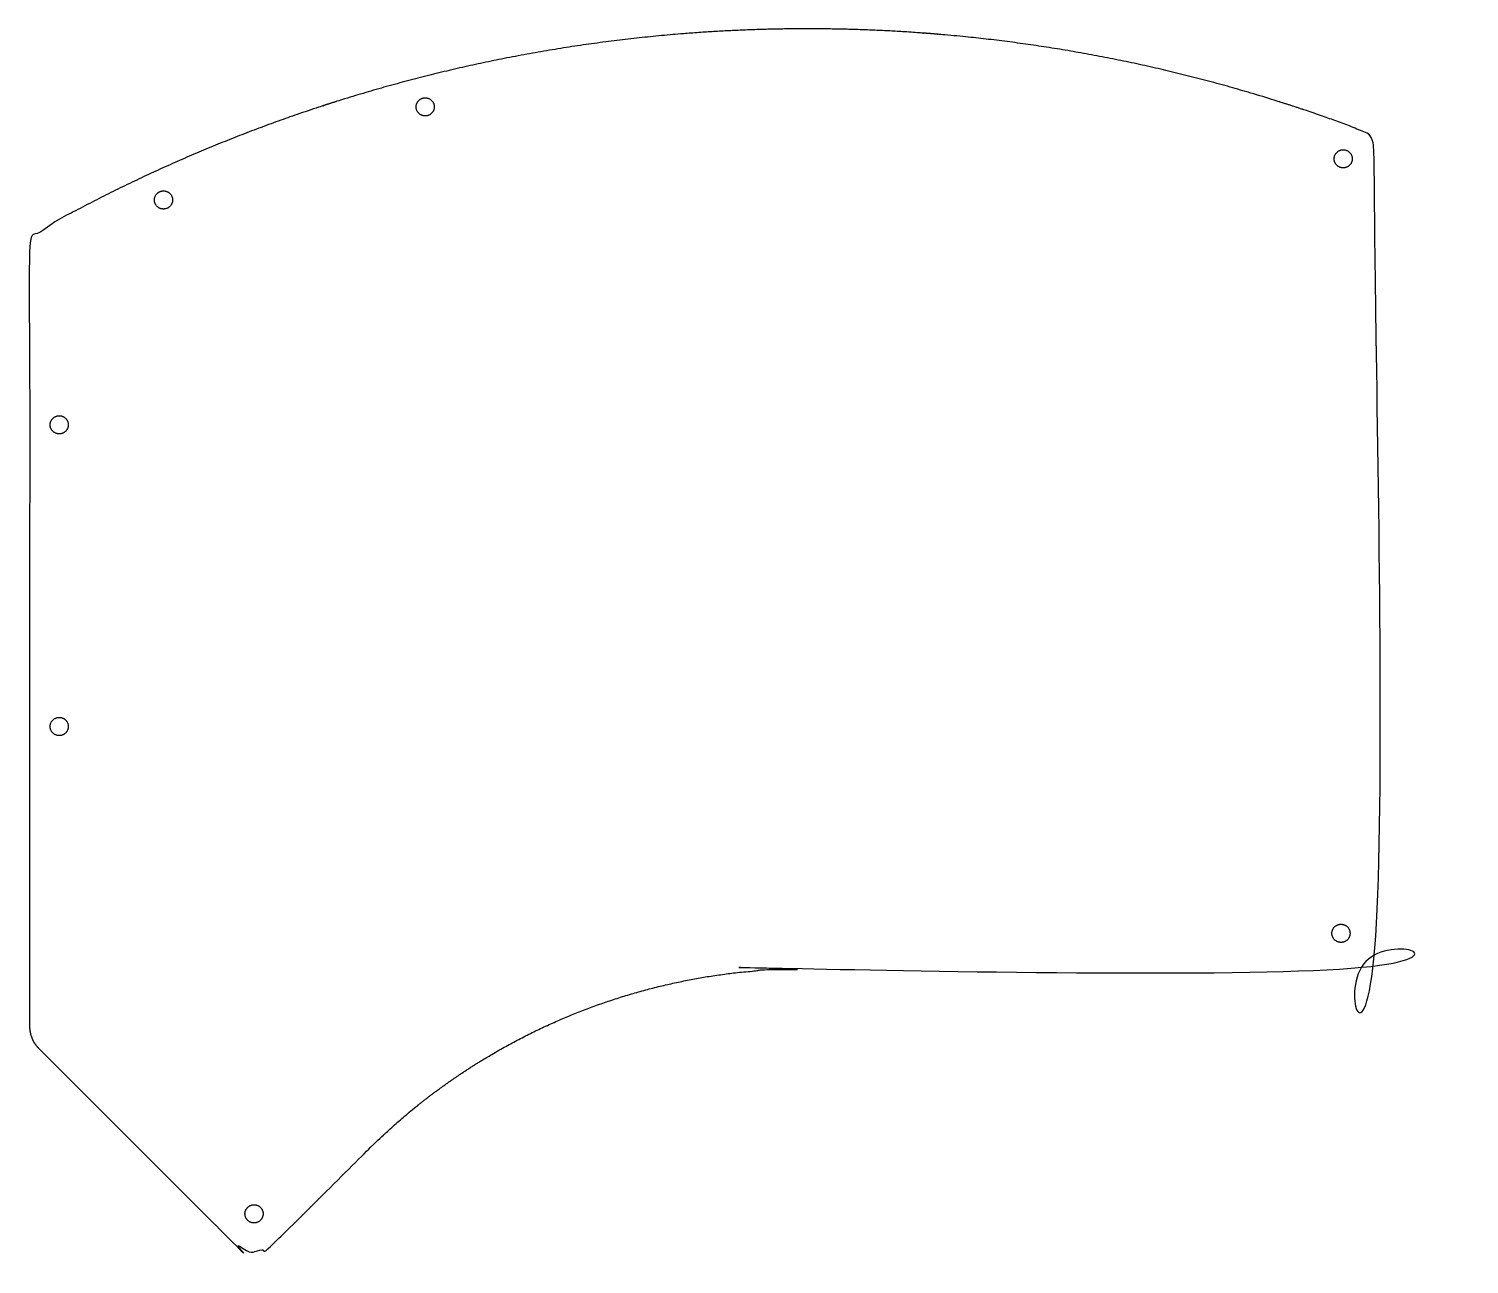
# Model space of a CAD drawing. Header units: millimetres. Extents: x -81 to 69, y 34 to 163.
import ezdxf

# ---------------------------------------------------------------- set-up
doc = ezdxf.new("R2010")
doc.units = ezdxf.units.MM
doc.header["$MEASUREMENT"] = 0
doc.layers.add('0.2mm kerf$Base', color=18, linetype='Continuous', true_color=0x000000)

msp = doc.modelspace()

# ---------------------------------------------------------------- linework, layer by layer
at = {"layer": '0.2mm kerf$Base'}
for points, weights, knots in [([(-80.42, 56.91), (-81.19, 57.68), (-81.31, 58.77), (-81.33, 58.93), (-81.33, 59.1), (-81.33, 62.2), (-81.33, 65.3), (-81.33, 102.64), (-81.33, 139.97), (-81.33, 141.79), (-79.74, 142.68), (-62.24, 152.46), (-42.89, 157.72), (-21.83, 163.45), (0, 163.45), (29.69, 163.45), (57.48, 153.01), (59.49, 152.26), (59.49, 150.11), (59.49, 109.2), (59.49, 68.3), (59.49, 65.2), (56.39, 65.2), (28.19, 65.2), (0, 65.2), (-27.01, 65.2), (-46.1, 46.1), (-50.89, 41.32), (-55.67, 36.54), (-57.86, 34.35), (-60.05, 36.54), (-70.24, 46.72), (-80.42, 56.91)], [1, 0.9433018125, 1, 0.99852375052, 0.974907251519, 0.974907251519, 0.974907251519, 0.974907251519, 1, 0.862514744999, 0.976341348201, 0.993249084393, 1.02565667179, 1.0634256373, 1.12224713338, 1.0437254126, 1, 0.822086563222, 1, 1, 1, 0.707106781187, 1, 1, 0.974907180747, 0.900696908855, 0.974907251519, 0.974907251519, 1, 0.707106781187, 0.974907251519, 0.974907251519, 0.974907251519], [-60.324405, -60.324405, -60.324405, -58.294272, -58.294272, -57.96821, -57.96821, -57.13521, -57.13521, -56.373632, -56.373632, -53.190164, -53.190164, -13.790831, -13.790831, 32.126569, 32.126569, 93.422413, 93.422413, 97.056794, 97.056794, 97.89115, 97.89115, 102.603539, 102.603539, 103.155006, 103.155006, 154.441492, 154.441492, 154.85072, 154.85072, 159.563109, 159.563109, 160.434739, 160.434739, 160.434739]), ([(-39.01, 155.29), (-39.01, 156.24), (-39.96, 156.24), (-40.91, 156.24), (-40.91, 155.29), (-40.91, 154.34), (-39.96, 154.34), (-39.01, 154.34), (-39.01, 155.29)], [1, 0.707106781187, 1, 0.707106781187, 1, 0.707106781187, 1, 0.707106781187, 1], [0, 0, 0, 1.649336, 1.649336, 3.298672, 3.298672, 4.948008, 4.948008, 6.597345, 6.597345, 6.597345]), ([(56.98, 149.86), (56.98, 150.81), (56.03, 150.81), (55.08, 150.81), (55.08, 149.86), (55.08, 148.91), (56.03, 148.91), (56.98, 148.91), (56.98, 149.86)], [1, 0.707106781187, 1, 0.707106781187, 1, 0.707106781187, 1, 0.707106781187, 1], [0, 0, 0, 1.649336, 1.649336, 3.298672, 3.298672, 4.948008, 4.948008, 6.597345, 6.597345, 6.597345]), ([(-66.38, 145.56), (-66.38, 146.51), (-67.33, 146.51), (-68.28, 146.51), (-68.28, 145.56), (-68.28, 144.61), (-67.33, 144.61), (-66.38, 144.61), (-66.38, 145.56)], [1, 0.707106781187, 1, 0.707106781187, 1, 0.707106781187, 1, 0.707106781187, 1], [0, 0, 0, 1.649336, 1.649336, 3.298672, 3.298672, 4.948008, 4.948008, 6.597345, 6.597345, 6.597345]), ([(-77.28, 122.05), (-77.28, 123), (-78.23, 123), (-79.18, 123), (-79.18, 122.05), (-79.18, 121.1), (-78.23, 121.1), (-77.28, 121.1), (-77.28, 122.05)], [1, 0.707106781187, 1, 0.707106781187, 1, 0.707106781187, 1, 0.707106781187, 1], [0, 0, 0, 1.649336, 1.649336, 3.298672, 3.298672, 4.948008, 4.948008, 6.597345, 6.597345, 6.597345]), ([(-77.28, 90.51), (-77.28, 91.46), (-78.23, 91.46), (-79.18, 91.46), (-79.18, 90.51), (-79.18, 89.56), (-78.23, 89.56), (-77.28, 89.56), (-77.28, 90.51)], [1, 0.707106781187, 1, 0.707106781187, 1, 0.707106781187, 1, 0.707106781187, 1], [0, 0, 0, 1.649336, 1.649336, 3.298672, 3.298672, 4.948008, 4.948008, 6.597345, 6.597345, 6.597345]), ([(56.75, 68.89), (56.75, 69.84), (55.8, 69.84), (54.85, 69.84), (54.85, 68.89), (54.85, 67.94), (55.8, 67.94), (56.75, 67.94), (56.75, 68.89)], [1, 0.707106781187, 1, 0.707106781187, 1, 0.707106781187, 1, 0.707106781187, 1], [0, 0, 0, 1.649336, 1.649336, 3.298672, 3.298672, 4.948008, 4.948008, 6.597345, 6.597345, 6.597345]), ([(-56.91, 39.56), (-56.91, 40.51), (-57.86, 40.51), (-58.81, 40.51), (-58.81, 39.56), (-58.81, 38.61), (-57.86, 38.61), (-56.91, 38.61), (-56.91, 39.56)], [1, 0.707106781187, 1, 0.707106781187, 1, 0.707106781187, 1, 0.707106781187, 1], [0, 0, 0, 1.649336, 1.649336, 3.298672, 3.298672, 4.948008, 4.948008, 6.597345, 6.597345, 6.597345])]:
    msp.add_rational_spline(points, weights, degree=2, knots=knots, dxfattribs=at)

doc.saveas('drawing.dxf')
